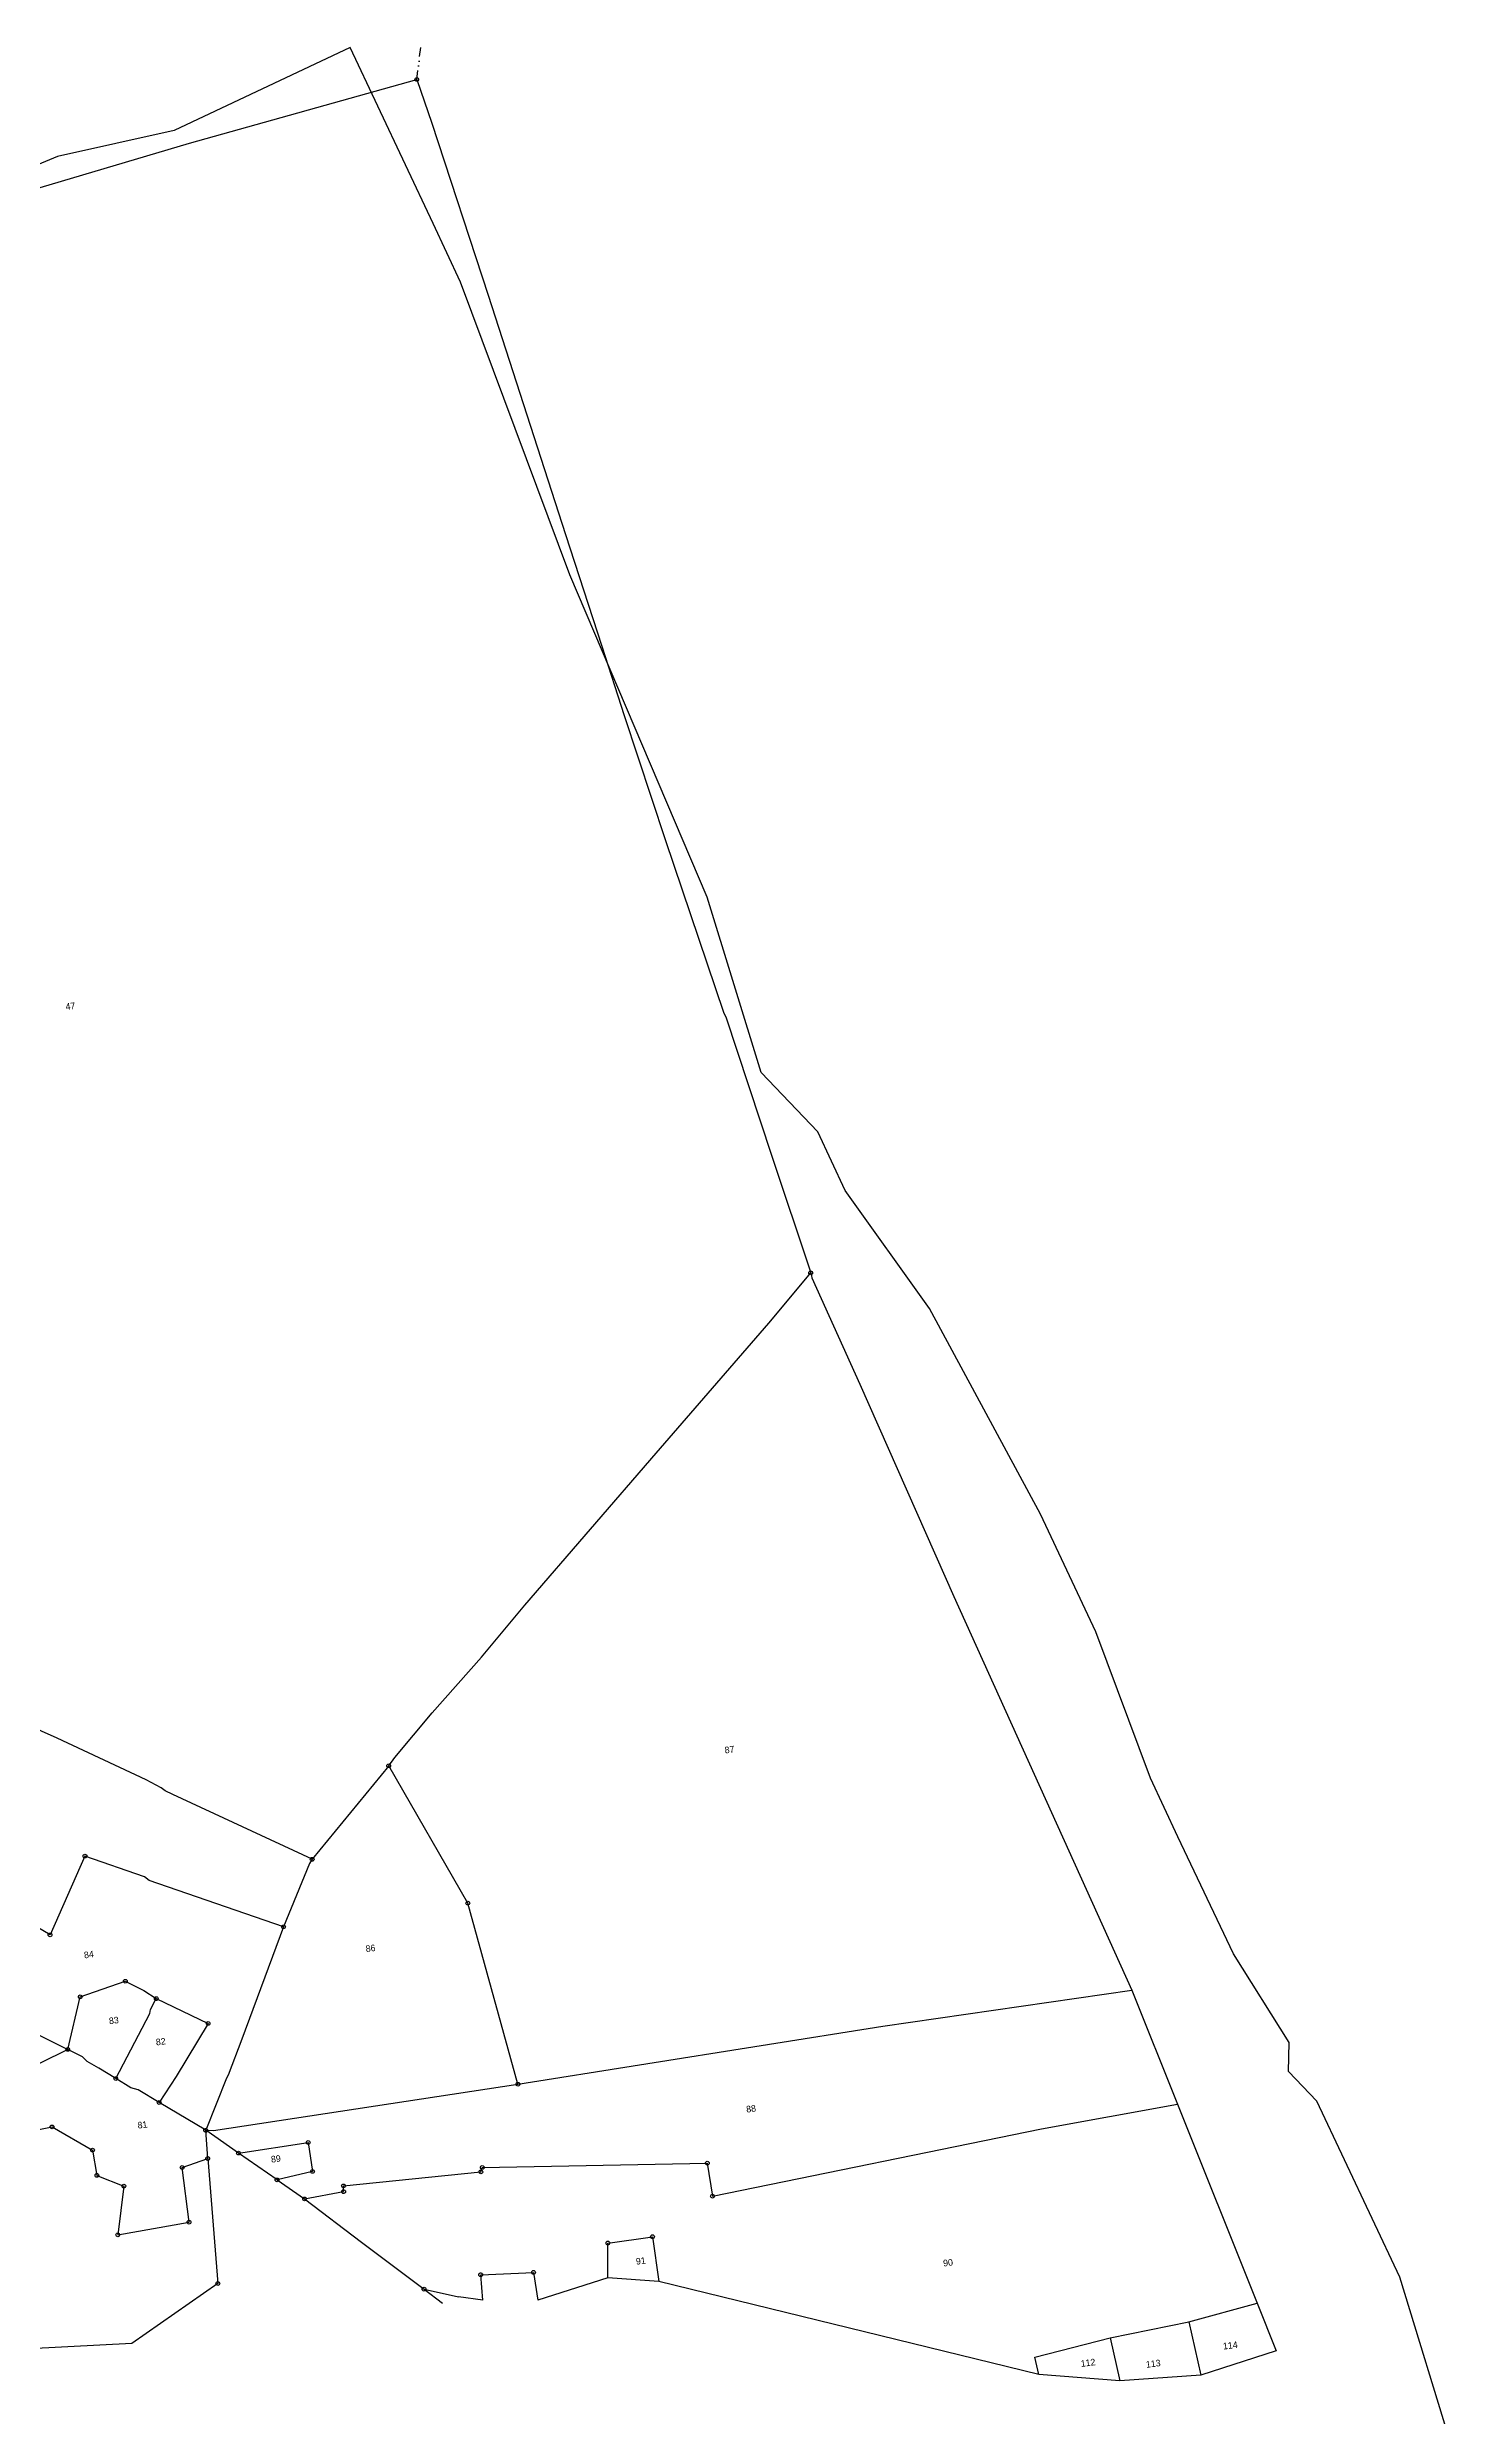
# Model space of a CAD drawing. Header units: metres. Extents: x 258138 to 260888, y 2202819 to 2205259.
# Drawn here: x 259944 to 260721, y 2203950 to 2205259 of the extents above; entities that cross this region are included whole.
import ezdxf

# ---------------------------------------------------------------- set-up
doc = ezdxf.new("R2010")
doc.units = ezdxf.units.M
doc.header["$MEASUREMENT"] = 0
doc.linetypes.add('DIVIDE', pattern=[1.25, 0.5, -0.25, 0, -0.25, 0, -0.25])
for name, color, linetype in [('OFF', 1, 'Continuous'), ('POLY_PARCEL', 6, 'Continuous'), ('SYM_STONE', 1, 'Continuous'), ('TEXT_PARCEL', 7, 'Continuous'), ('V_BOUND_LINE', 7, 'Continuous'), ('V_DIVIDE_LINE', 7, 'DIVIDE'), ('VILLAGE BOUNDRY', 1, 'Continuous')]:
    doc.layers.add(name, color=color, linetype=linetype)
doc.styles.add('TEXT_MAP', font='', dxfattribs={"height": 1.8})
doc.styles.get('TEXT_MAP').set_extended_font_data('Kruti Dev 050')

msp = doc.modelspace()

# ---------------------------------------------------------------- linework, layer by layer
at = {"layer": 'OFF'}
for p, q in [((260184.9, 2204014.4), (260171.4, 2204016.2)), ((260253.9, 2204026.7), (260215.3, 2204014.4)), ((260282.2, 2204024.7), (260253.9, 2204026.7)), ((260492.1, 2203973.2), (260282.2, 2204024.7)), ((259991, 2203990.3), (259861, 2203983.8)), ((260623.1, 2203986.3), (260581.5, 2203972.8)), ((260536.8, 2203969.8), (260492.1, 2203973.2)), ((260581.5, 2203972.8), (260536.8, 2203969.8))]:
    msp.add_line(p, q, dxfattribs=at)
at = {"layer": 'POLY_PARCEL'}
for p, q in [((260342.8, 2204554.4), (260366, 2204582.1)), ((260280.6, 2204482.5), (260342.8, 2204554.4)), ((260208.1, 2204398.5), (260280.6, 2204482.5)), ((260184.1, 2204369.7), (260208.1, 2204398.5)), ((260156.9, 2204339), (260184.1, 2204369.7)), ((259949.8, 2204324.9), (259887.8, 2204352.7)), ((260136.3, 2204314.3), (260156.9, 2204339)), ((259998.9, 2204302), (259949.8, 2204324.9)), ((260007.2, 2204297.5), (259998.9, 2204302)), ((260132.9, 2204309.7), (260090.6, 2204258)), ((260132.9, 2204309.7), (260136.3, 2204314.3)), ((260176.6, 2204233.8), (260132.9, 2204309.7)), ((260009.4, 2204295.8), (260007.2, 2204297.5)), ((260013.7, 2204293.9), (260009.4, 2204295.8)), ((260090.6, 2204258), (260013.7, 2204293.9)), ((259945.8, 2204216.2), (259881.6, 2204254.3)), ((259965.1, 2204259.8), (259945.8, 2204216.2)), ((259998, 2204248.3), (259965.1, 2204259.8)), ((260089.1, 2204255.6), (260074.8, 2204220.7)), ((260090.6, 2204258), (260089.1, 2204255.6)), ((260000.6, 2204246.3), (259998, 2204248.3)), ((260074.8, 2204220.7), (260000.6, 2204246.3)), ((260204.3, 2204133.7), (260176.6, 2204233.8)), ((260074.8, 2204220.7), (260051.7, 2204158.6)), ((259962.5, 2204182), (259987.4, 2204190.6)), ((259987.4, 2204190.6), (259997.7, 2204185.4)), ((259997.7, 2204185.4), (260004.5, 2204181)), ((260405.8, 2204165.8), (260543.4, 2204185.7)), ((259906.7, 2204177.2), (259955.6, 2204152.9)), ((259955.6, 2204152.9), (259962.5, 2204182)), ((259982.1, 2204136.8), (260001, 2204172.7)), ((260001, 2204172.7), (260001.4, 2204175)), ((260001.4, 2204175), (260004.5, 2204181)), ((260004.5, 2204181), (260033.1, 2204167.3)), ((260033.1, 2204167.3), (260015.4, 2204138)), ((260051.7, 2204158.6), (260044.2, 2204138.7)), ((260204.3, 2204133.7), (260405.8, 2204165.8)), ((259955.6, 2204152.9), (259924.7, 2204137.5)), ((259963.8, 2204148.9), (259955.6, 2204152.9)), ((259966.4, 2204146.3), (259963.8, 2204148.9)), ((259972.8, 2204142.5), (259966.4, 2204146.3)), ((259982.1, 2204136.8), (259972.8, 2204142.5)), ((259990.4, 2204131.7), (259982.1, 2204136.8)), ((259994.5, 2204130.6), (259990.4, 2204131.7)), ((260015.4, 2204138), (260006.1, 2204123.6)), ((260043.2, 2204137), (260031.8, 2204108.2)), ((260036.1, 2204108.1), (260204.3, 2204133.7)), ((260044.2, 2204138.7), (260043.2, 2204137)), ((260006.1, 2204123.6), (259994.5, 2204130.6)), ((260031.8, 2204108.2), (260006.1, 2204123.6)), ((260493.5, 2204109), (260568.6, 2204122.6)), ((259929.3, 2204106.6), (259946.9, 2204110.1)), ((259946.9, 2204110.1), (259969.3, 2204097.3)), ((260049.9, 2204095.6), (260031.8, 2204108.2)), ((260031.8, 2204108.2), (260036.1, 2204108.1)), ((260032.9, 2204092.6), (260031.8, 2204108.2)), ((260311.7, 2204071.8), (260493.5, 2204109)), ((259969.3, 2204097.3), (259971.7, 2204083.3)), ((260018.8, 2204087.7), (260032.9, 2204092.6)), ((260032.9, 2204092.6), (260038.5, 2204023.5)), ((260049.9, 2204095.6), (260088.4, 2204101.5)), ((260071.2, 2204080.8), (260049.9, 2204095.6)), ((260088.4, 2204101.5), (260090.8, 2204085.5)), ((259971.7, 2204083.3), (259986.6, 2204077.4)), ((260022.6, 2204057.4), (260018.8, 2204087.7)), ((260090.8, 2204085.5), (260071.2, 2204080.8)), ((260071.2, 2204080.8), (260086.4, 2204070.3)), ((260107.9, 2204077.5), (260183.8, 2204085.2)), ((260183.8, 2204085.2), (260184.6, 2204087.7)), ((260184.6, 2204087.7), (260308.9, 2204090.1)), ((260308.9, 2204090.1), (260311.7, 2204071.8)), ((259986.6, 2204077.4), (259983.2, 2204050.4)), ((260086.4, 2204070.3), (260108, 2204074.3)), ((260086.4, 2204070.3), (260117.9, 2204046.3)), ((260108, 2204074.3), (260107.9, 2204077.5)), ((259983.2, 2204050.4), (260022.6, 2204057.4)), ((260117.9, 2204046.3), (260152.4, 2204020.4)), ((260253.9, 2204026.7), (260254, 2204045.9)), ((260254, 2204045.9), (260278.6, 2204049.4)), ((260278.6, 2204049.4), (260282.2, 2204024.7)), ((260183.7, 2204028.4), (260212.9, 2204029.7)), ((260184.9, 2204014.4), (260183.7, 2204028.4)), ((260212.9, 2204029.7), (260215.3, 2204014.4)), ((260038.5, 2204023.5), (259991, 2203990.3)), ((260152.4, 2204020.4), (260162.6, 2204012.7)), ((260152.4, 2204020.4), (260171.4, 2204016.2)), ((260531.4, 2203993.5), (260574.8, 2204002.4)), ((260574.8, 2204002.4), (260612.6, 2204012.6)), ((260574.8, 2204002.4), (260581.5, 2203972.8)), ((260489.9, 2203982.9), (260531.4, 2203993.5)), ((260531.4, 2203993.5), (260536.8, 2203969.8)), ((260492.1, 2203973.2), (260489.9, 2203982.9))]:
    msp.add_line(p, q, dxfattribs=at)
at = {"layer": 'SYM_STONE'}
for centre in [(260148.4, 2205241.8), (260366, 2204582.1), (260132.9, 2204309.7), (259965.1, 2204259.8), (260090.6, 2204258), (260176.6, 2204233.8), (259945.8, 2204216.2), (260074.8, 2204220.7), (259987.4, 2204190.6), (259962.5, 2204182), (260004.5, 2204181), (260033.1, 2204167.3), (259955.6, 2204152.9), (259982.1, 2204136.8), (260204.3, 2204133.7), (260006.1, 2204123.6), (259946.9, 2204110.1), (260031.8, 2204108.2), (259969.3, 2204097.3), (260032.9, 2204092.6), (260049.9, 2204095.6), (260088.4, 2204101.5), (259971.7, 2204083.3), (260018.8, 2204087.7), (260071.2, 2204080.8), (260090.8, 2204085.5), (260183.8, 2204085.2), (260184.6, 2204087.7), (260308.9, 2204090.1), (259986.6, 2204077.4), (260086.4, 2204070.3), (260107.9, 2204077.5), (260108, 2204074.3), (260311.7, 2204071.8), (260022.6, 2204057.4), (259983.2, 2204050.4), (260254, 2204045.9), (260278.6, 2204049.4), (260183.7, 2204028.4), (260212.9, 2204029.7), (260038.5, 2204023.5), (260152.4, 2204020.4)]:
    msp.add_circle(centre, 1.03, dxfattribs=at)
at = {"layer": 'V_BOUND_LINE'}
for p, q in [((260022.9, 2205206.6), (260148.4, 2205241.8)), ((260148.4, 2205241.8), (260156.7, 2205217.7)), ((259844.8, 2205153.6), (260022.9, 2205206.6)), ((260156.7, 2205217.7), (260187.8, 2205122.6)), ((260187.8, 2205122.6), (260230.5, 2204990.3)), ((260230.5, 2204990.3), (260250.7, 2204928.5)), ((260250.7, 2204928.5), (260262.9, 2204890.2)), ((260262.9, 2204890.2), (260285.7, 2204821.7)), ((260285.7, 2204821.7), (260318.1, 2204725.7)), ((260318.1, 2204725.7), (260319.2, 2204723.6)), ((260319.2, 2204723.6), (260344.4, 2204647.2)), ((260344.4, 2204647.2), (260366, 2204582.1)), ((260366, 2204582.1), (260366.2, 2204581.7)), ((260366.2, 2204581.7), (260366.7, 2204579.4)), ((260366.7, 2204579.4), (260393.1, 2204520.6)), ((260393.1, 2204520.6), (260445.1, 2204403.3)), ((260445.1, 2204403.3), (260543.4, 2204185.7)), ((260543.4, 2204185.7), (260568.6, 2204122.6)), ((260568.6, 2204122.6), (260612.6, 2204012.6)), ((260612.6, 2204012.6), (260623.1, 2203986.3))]:
    msp.add_line(p, q, dxfattribs=at)
at = {"layer": 'V_DIVIDE_LINE', "ltscale": 10}
msp.add_line((260148.4, 2205241.8), (260150.6, 2205259.5), dxfattribs=at)
at = {"layer": 'VILLAGE BOUNDRY'}
for p, q in [((260111.6, 2205259.4), (260014.3, 2205213.6)), ((260157.4, 2205162.1), (260111.6, 2205259.4)), ((260014.3, 2205213.6), (259949.9, 2205199.2)), ((259949.9, 2205199.2), (259804.1, 2205138.6)), ((260172.6, 2205129.7), (260157.4, 2205162.1)), ((260202.7, 2205048.8), (260172.6, 2205129.7)), ((260232.9, 2204968), (260202.7, 2205048.8)), ((260308.8, 2204789.8), (260232.9, 2204968)), ((260338.6, 2204692.9), (260308.8, 2204789.8)), ((260369.9, 2204660.1), (260338.6, 2204692.9)), ((260385.1, 2204627.6), (260369.9, 2204660.1)), ((260431.6, 2204562.4), (260385.1, 2204627.6)), ((260493, 2204448.7), (260431.6, 2204562.4)), ((260523.5, 2204383.8), (260493, 2204448.7)), ((260553.7, 2204302.9), (260523.5, 2204383.8)), ((260568.9, 2204270.5), (260553.7, 2204302.9)), ((260599.5, 2204205.7), (260568.9, 2204270.5)), ((260630.4, 2204156.8), (260599.5, 2204205.7)), ((260630, 2204140.8), (260630.4, 2204156.8)), ((260645.6, 2204124.4), (260630, 2204140.8)), ((260691.4, 2204027.1), (260645.6, 2204124.4)), ((260721.1, 2203930.2), (260691.4, 2204027.1))]:
    msp.add_line(p, q, dxfattribs=at)

# ---------------------------------------------------------------- texts
at = {"layer": 'TEXT_PARCEL', "style": 'TEXT_MAP'}
for s, p in [('47', (259954.6, 2204727.4)), ('87', (260318.7, 2204316.5)), ('86', (260120.4, 2204206.7)), ('84', (259964.8, 2204203.2)), ('83', (259978.6, 2204166.8)), ('82', (260004.5, 2204155.1)), ('88', (260330.6, 2204118)), ('81', (259994.4, 2204109.1)), ('89', (260068.1, 2204090.3)), ('91', (260269.7, 2204033.9)), ('90', (260439.4, 2204032.9)), ('114', (260594, 2203987)), ('112', (260515.4, 2203977.4)), ('113', (260551.4, 2203976.9))]:
    msp.add_text(s, height=3.64, rotation=7.2706, dxfattribs=at).set_placement(p)

doc.saveas('drawing.dxf')
